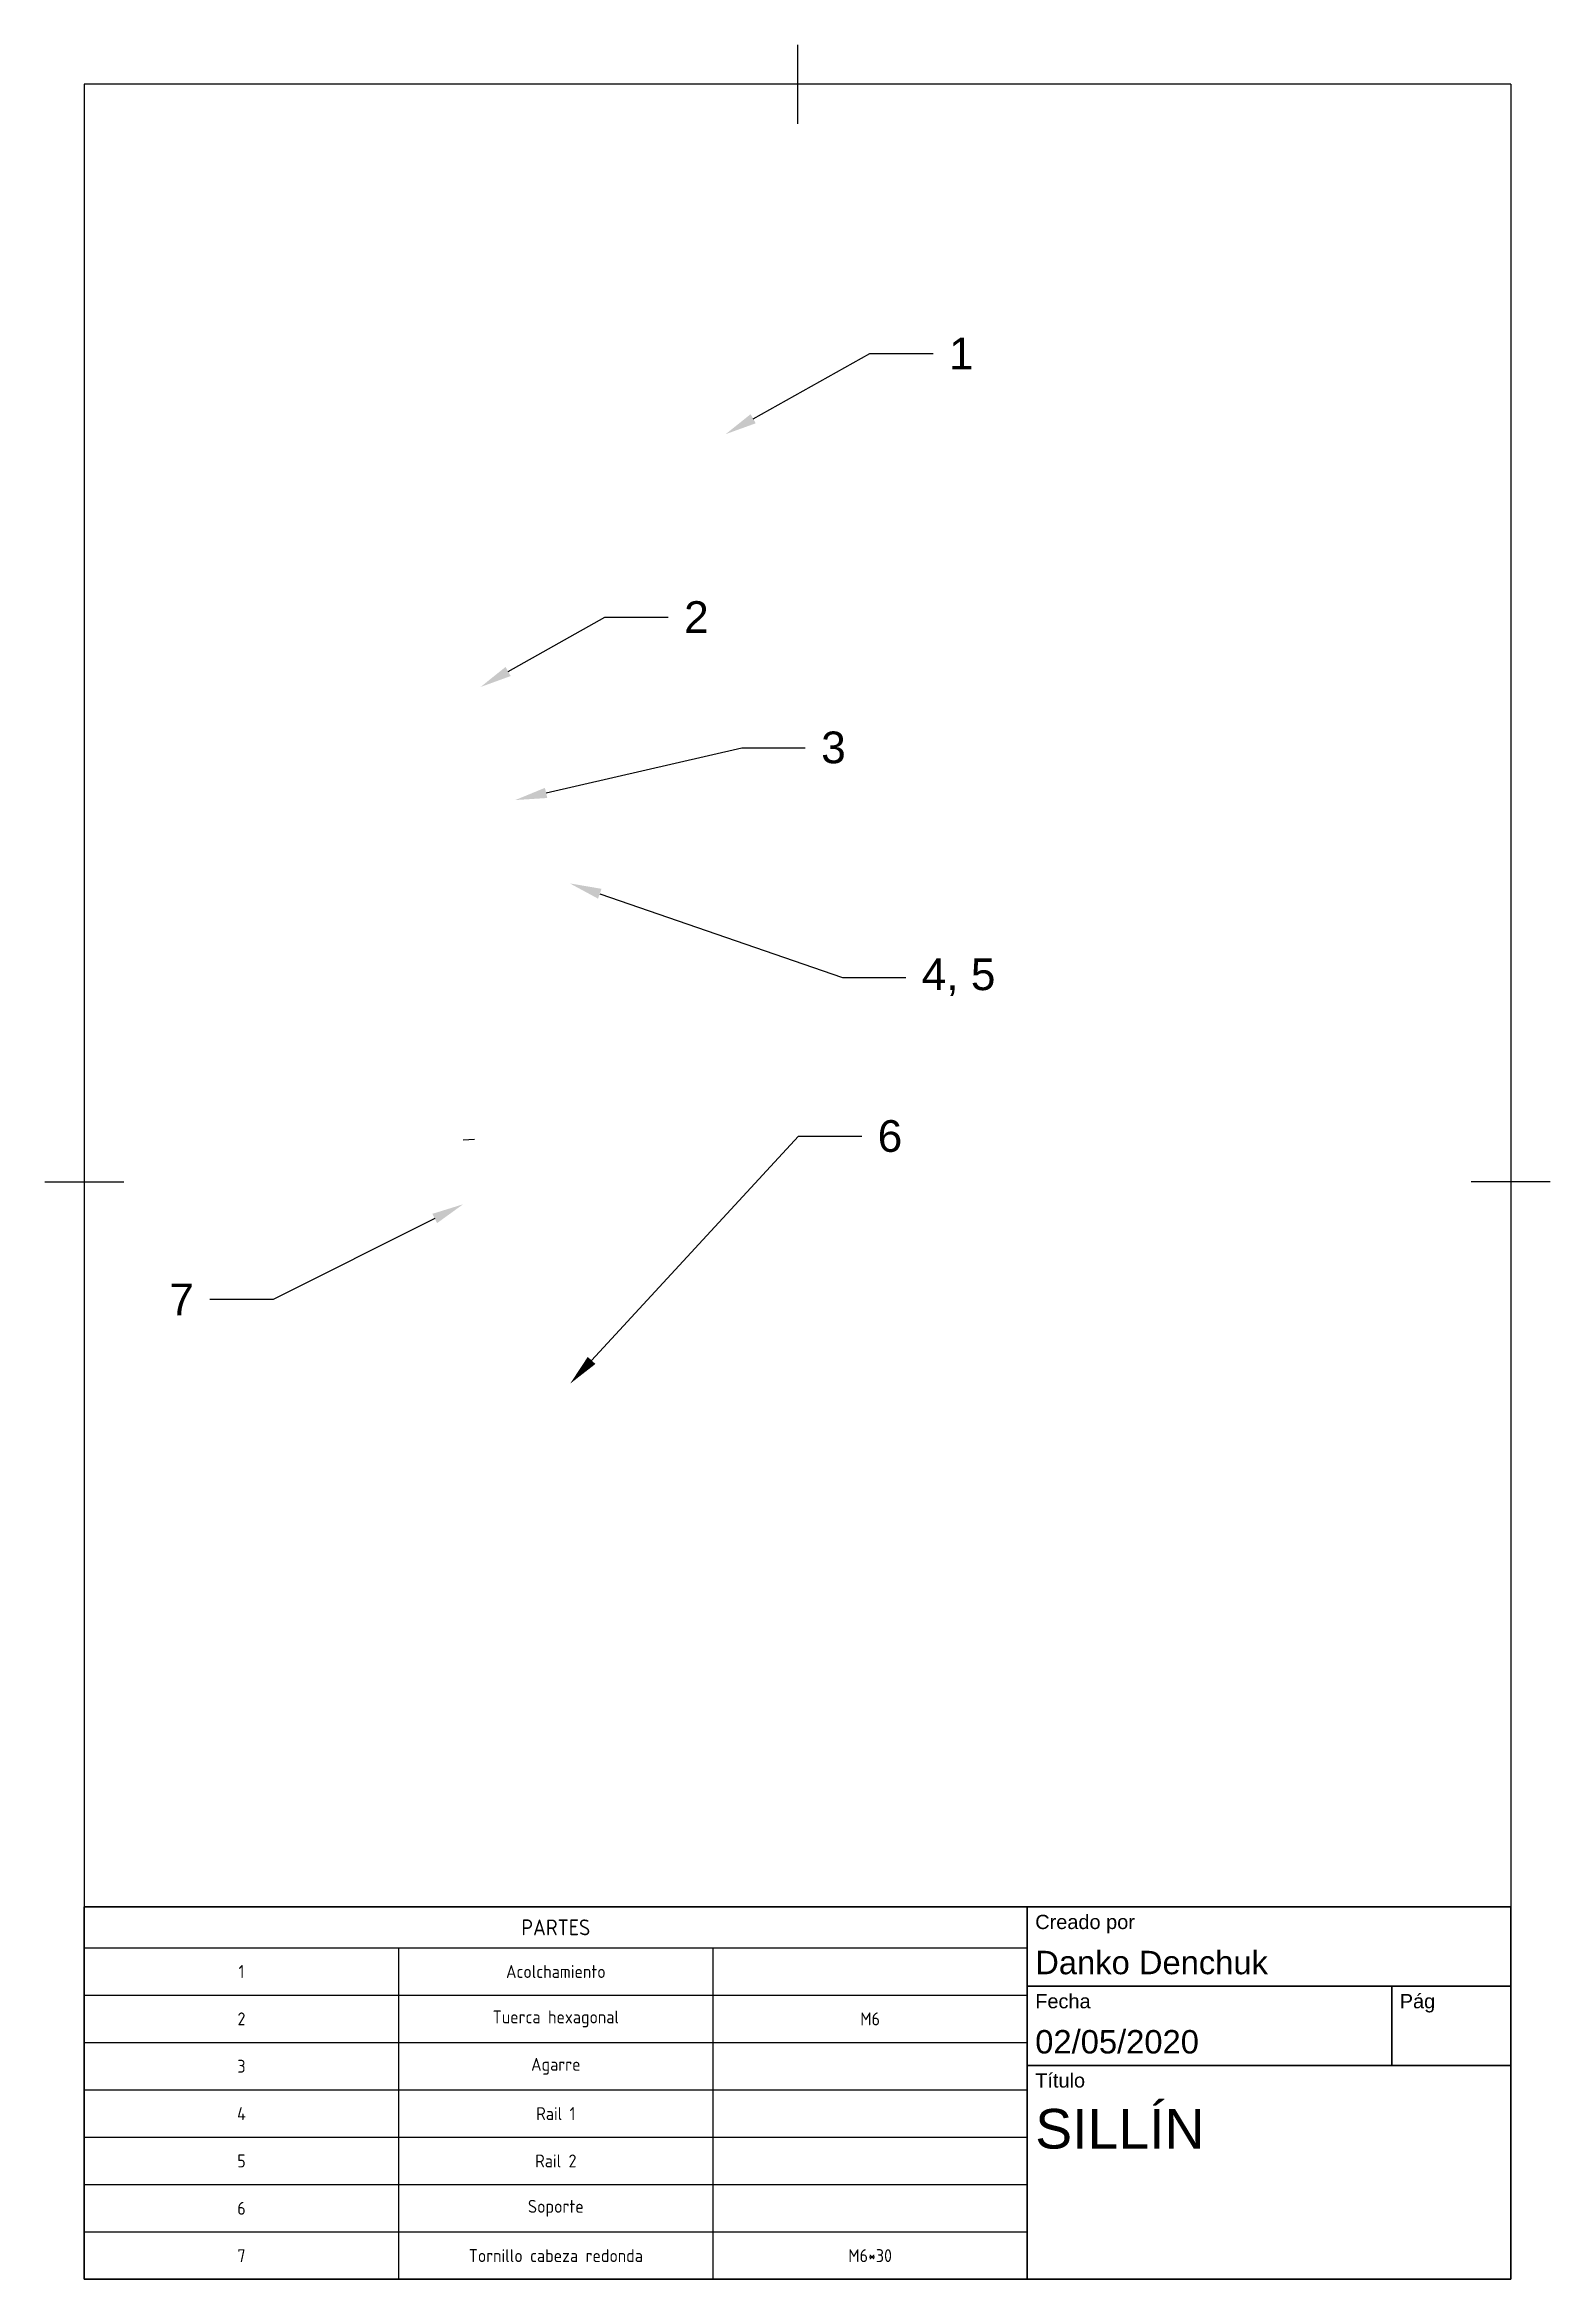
# Paper-space layout 'Presentación1' of a CAD drawing. Header units: millimetres. Extents: x 6 to 196, y -10 to 272.
import ezdxf
from ezdxf import colors
from ezdxf.entities.mleader import LeaderData, LeaderLine
from ezdxf.enums import TextEntityAlignment as Align
from ezdxf.math import Vec2, Vec3

# ---------------------------------------------------------------- set-up
doc = ezdxf.new("R2010")
doc.units = ezdxf.units.MM
doc.layers.get('0').update_dxf_attribs({"true_color": 0xc2ced6})
doc.layers.add('Border', color=7, linetype='Continuous', lineweight=25)
doc.layers.add('TitleBlock', color=7, linetype='Continuous', lineweight=35)
doc.styles.add('FusionTitle', font='')
doc.styles.get("Standard").update_dxf_attribs({"font": 'arial.ttf'})
doc.styles.get('FusionTitle').set_extended_font_data('Arial Unicode MS')

# ---------------------------------------------------------------- blocks, each defined once
blk = doc.blocks.new('*T11')
at = {"color": 0, "linetype": 'ByBlock', "lineweight": -2, "transparency": 16777216}
for p, q in [((0, 0), (119, 0)), ((0, 0), (0, -47)), ((119, 0), (119, -47)), ((0, -5.17600540423982), (119, -5.17600540423982)), ((39.66666666666666, -5.17600540423982), (39.66666666666666, -47)), ((79.33333333333333, -5.17600540423982), (79.33333333333333, -47)), ((0, -11.1508617750627), (119, -11.1508617750627)), ((0, -17.12571814588559), (119, -17.12571814588559)), ((0, -23.10057451670847), (119, -23.10057451670847)), ((0, -29.07543088753135), (119, -29.07543088753135)), ((0, -35.05028725835423), (119, -35.05028725835423)), ((0, -41.02514362917712), (119, -41.02514362917712)), ((0, -47), (119, -47))]:
    blk.add_line(p, q, dxfattribs=at)
at = {"color": 0, "transparency": 16777216, "attachment_point": 5}
for s, insert, char_height, width in [('{\\Fiso|c0;PARTES}', (59.5, -2.588002702119908), 2, 117.9134799029635), ('{\\Fiso|c0;1', (19.83333333333334, -8.163433589651262), 1.629780145554821, 38.58014656963012), ('{\\Fiso|c0;Acolchamiento}', (59.5, -8.163433589651262), 1.629780145554821, 38.58014656963012), ('{\\Fiso|c0;2', (19.83333333333334, -14.13828996047414), 1.629780145554821, 38.58014656963012), ('{\\Fiso|c0;Tuerca hexagonal}', (59.5, -14.13828996047414), 1.629780145554821, 38.58014656963012), ('{\\Fiso|c0;M6}', (99.16666666666666, -14.13828996047414), 1.629780145554821, 38.58014656963012), ('{\\Fiso|c0;3', (19.83333333333334, -20.11314633129703), 1.629780145554821, 38.58014656963012), ('{\\Fiso|c0;Agarre}', (59.5, -20.11314633129703), 1.629780145554821, 38.58014656963012), ('{\\Fiso|c0;4', (19.83333333333334, -26.08800270211991), 1.629780145554821, 38.58014656963012), ('{\\Fiso|c0;Rail 1}', (59.5, -26.08800270211991), 1.629780145554821, 38.58014656963012), ('{\\Fiso|c0;5', (19.83333333333334, -32.06285907294279), 1.629780145554821, 38.58014656963012), ('{\\Fiso|c0;Rail 2}', (59.5, -32.06285907294279), 1.629780145554821, 38.58014656963012), ('{\\Fiso|c0;6', (19.83333333333334, -38.03771544376568), 1.629780145554821, 38.58014656963012), ('{\\Fiso|c0;Soporte}', (59.5, -38.03771544376568), 1.629780145554821, 38.58014656963012), ('{\\Fiso|c0;7', (19.83333333333334, -44.01257181458855), 1.629780145554821, 38.58014656963012), ('{\\Fiso|c0;Tornillo cabeza redonda}', (59.5, -44.01257181458855), 1.629780145554821, 38.58014656963012), ('{\\Fiso|c0;M6*30}', (99.16666666666666, -44.01257181458855), 1.629780145554821, 38.58014656963012)]:
    blk.add_mtext(s, dxfattribs=dict(at, insert=insert, char_height=char_height, width=width))

psp = doc.layouts.new('Presentación1')

# ---------------------------------------------------------------- linework, layer by layer
for p, q in [((58.45469118844022, 133.7158817787646), (59.89525607004504, 133.7753168971598)), ((129.6518526854161, 36.91290924019938), (10.65185268541609, 36.91290924019938))]:
    psp.add_line(p, q)
at = {"layer": 'Border'}
for p, q in [((100.6518526854161, 271.9129092401994), (100.6518526854161, 261.9129092401994)), ((190.6518526854161, 266.9129092401994), (10.65185268541609, 266.9129092401994)), ((10.65185268541609, 266.9129092401994), (10.65185268541609, -10.08709075980062)), ((190.6518526854161, 266.9129092401994), (190.6518526854161, -10.08709075980062)), ((5.651852685416088, 128.4129092401994), (15.65185268541609, 128.4129092401994)), ((195.6518526854161, 128.4129092401994), (185.6518526854161, 128.4129092401994)), ((10.65185268541609, -10.08709075980062), (190.6518526854161, -10.08709075980062))]:
    psp.add_line(p, q, dxfattribs=at)
at = {"layer": 'TitleBlock'}
for p, q in [((10.65185268541609, 36.91290924019938), (10.65185268541609, -10.08709075980062)), ((129.6518526854161, -10.08709075980062), (129.6518526854161, 36.91290924019938)), ((190.6518526854161, 36.91290924019938), (129.6518526854161, 36.91290924019938)), ((190.6518526854161, -10.08709075980062), (190.6518526854161, 36.91290924019938)), ((129.6518526854161, 26.91290924019938), (190.6518526854161, 26.91290924019938)), ((175.6518526854161, 16.91290924019938), (175.6518526854161, 26.91290924019938)), ((129.6518526854161, 16.91290924019938), (190.6518526854161, 16.91290924019938)), ((10.65185268541609, -10.08709075980062), (190.6518526854161, -10.08709075980062))]:
    psp.add_line(p, q, dxfattribs=at)

# ---------------------------------------------------------------- block references
psp.add_blockref('*T11', (10.65185268541609, 36.91290924019938))

# ---------------------------------------------------------------- texts
at = {"layer": 'TitleBlock', "style": 'FusionTitle'}
for s, height, p in [('Creado por', 1.8, (130.6518526854161, 35.91290924019938)), ('Danko Denchuk', 2.954787038895186, (130.6518531337179, 31.36769627909445)), ('Fecha', 1.8, (130.6518526854161, 25.91290924019938)), ('Pág', 1.8, (176.6518526854161, 25.91290924019938)), ('02/05/2020', 2.954787038895186, (130.6518531337179, 21.36769627909445)), ('Título', 1.8, (130.6518526854161, 15.91290924019938))]:
    psp.add_text(s, height=height, dxfattribs=at).set_placement(p, align=Align.TOP_LEFT)
psp.add_attdef('SILLÍN', (130.6518526854161, 6.412909240199383), '', height=5, dxfattribs=at)

# ---------------------------------------------------------------- leaders
ml = psp.add_multileader_mtext('Standard')
ml.set_content('1', color=256)
ml.set_leader_properties()
ml.build(insert=Vec2(0, 0))
ctx = ml.context
ctx.base_point, ctx.plane_origin = Vec3(117.7612625224876, 232.943878137737), Vec3(91.56565303509075, 222.7540027695538)
notes = []
notes.append((ctx, [(0, (1, 1, 0), (109.7612625224876, 232.943878137737), (1, 0), 8, [(0, [(91.56565303509075, 222.7540027695538)], 0, [])])]))
ctx.mtext.insert, ctx.mtext.flow_direction = Vec3(119.7612625224876, 234.943878137737), 5
ml = psp.add_multileader_mtext('Standard')
ml.set_content('2', color=256)
ml.set_leader_properties()
ml.build(insert=Vec2(0, 0))
ctx = ml.context
ctx.base_point, ctx.plane_origin = Vec3(84.34073992441722, 199.6807743443237), Vec3(60.64806686141839, 190.8508453692173)
notes.append((ctx, [(0, (1, 1, 0), (76.34073992441722, 199.6807743443237), (1, 0), 8, [(0, [(60.64806686141839, 190.8508453692173)], 0, [])])]))
ctx.mtext.insert, ctx.mtext.flow_direction = Vec3(86.34073992441722, 201.6807743443237), 5
ml = psp.add_multileader_mtext('Standard')
ml.set_content('3', color=256)
ml.set_leader_properties()
ml.build(insert=Vec2(0, 0))
ctx = ml.context
ctx.base_point, ctx.plane_origin = Vec3(101.6401271457084, 183.1981988367789), Vec3(65.02969049181121, 176.587490866066)
notes.append((ctx, [(0, (1, 1, 0), (93.64012714570845, 183.1981988367789), (1, 0), 8, [(0, [(65.02969049181121, 176.587490866066)], 0, [])])]))
ctx.mtext.insert, ctx.mtext.flow_direction = Vec3(103.6401271457084, 185.2336695052646), 5
ml = psp.add_multileader_mtext('Standard')
ml.set_content('4, 5', color=256)
ml.set_leader_properties()
ml.build(insert=Vec2(0, 0))
ctx = ml.context
ctx.base_point, ctx.plane_origin = Vec3(114.3109905669826, 154.2092672342875), Vec3(71.91578786831275, 166.0721223322133)
notes.append((ctx, [(0, (1, 1, 0), (106.3109905669826, 154.2092672342875), (1, 0), 8, [(0, [(71.91578786831275, 166.0721223322133)], 0, [])])]))
ctx.mtext.insert, ctx.mtext.flow_direction = Vec3(116.3109905669826, 156.6049016135508), 5
ml = psp.add_multileader_mtext('Standard')
ml.set_content('6', color=256)
ml.set_leader_properties()
ml.build(insert=Vec2(0, 0))
ctx = ml.context
ctx.base_point, ctx.plane_origin = Vec3(108.7637538041649, 134.1581727130227), Vec3(71.95364841068437, 102.9312107422047)
notes.append((ctx, [(0, (1, 1, 0), (100.7637538041649, 134.1581727130227), (1, 0), 8, [(0, [(71.95364841068437, 102.9312107422047)], 0, [])])]))
ctx.mtext.insert, ctx.mtext.flow_direction = Vec3(110.7637538041649, 136.1922791250282), 5
ml = psp.add_multileader_mtext('Standard')
ml.set_content('7', color=256)
ml.set_leader_properties()
ml.build(insert=Vec2(0, 0))
ctx = ml.context
ctx.base_point, ctx.plane_origin = Vec3(19.89081544869409, 113.5780426722135), Vec3(58.45469118844045, 125.5783817787645)
ctx.text_align_type = 2
notes.append((ctx, [(0, (1, 1, 0), (34.48017424814839, 113.5780426722135), (-1, 0), 8, [(0, [(58.45469118844045, 125.5783817787645)], 0, [])])]))
ctx.mtext.insert, ctx.mtext.alignment, ctx.mtext.flow_direction = Vec3(24.48017424814839, 115.5780426722135), 3, 5
for ctx, leaders in notes:
    for number, flags, end, landing, length, lines in leaders:
        leader = LeaderData()
        leader.index, (leader.has_last_leader_line, leader.has_dogleg_vector, leader.attachment_direction) = number, flags
        leader.last_leader_point, leader.dogleg_vector, leader.dogleg_length = Vec3(end), Vec3(landing), length
        for number, points, colour, breaks in lines:
            line = LeaderLine()
            line.index, line.vertices, line.color, line.breaks = number, Vec3.list(points), colors.encode_raw_color(colour), breaks
            leader.lines.append(line)
        ctx.leaders.append(leader)

doc.saveas('drawing.dxf')
